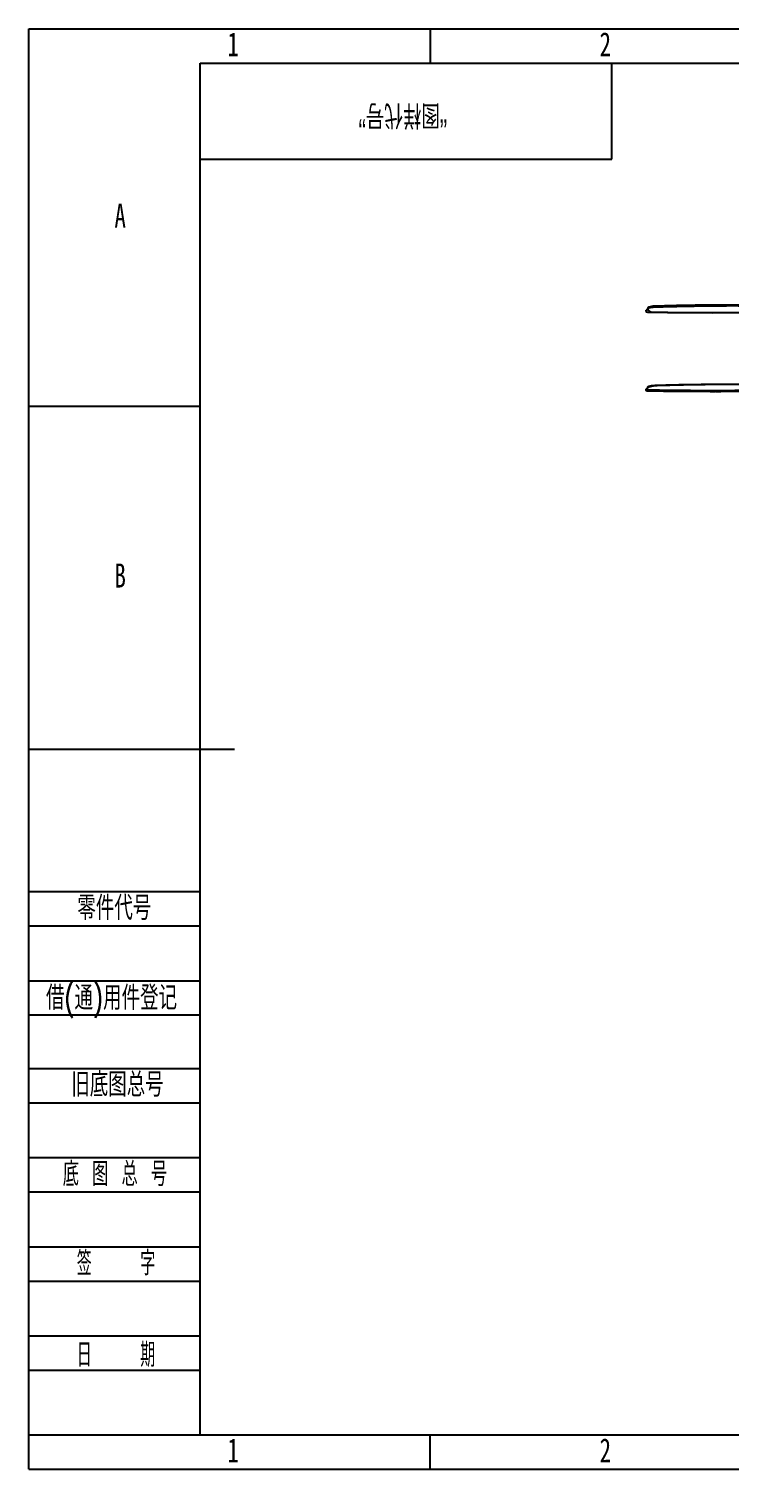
# Model space of a CAD drawing. Header units: millimetres. Extents: x 0 to 297, y 0 to 210.
# Drawn here: x 0 to 102.1, y 0 to 210 of the extents above; entities that cross this region are included whole.
import ezdxf

# ---------------------------------------------------------------- set-up
doc = ezdxf.new("R2010")
doc.units = ezdxf.units.MM
doc.layers.add('图框', color=7, linetype='Continuous')
doc.layers.add('粗实线层', color=7, linetype='Continuous', lineweight=25)
doc.styles.add('SLDTEXTSTYLE0', font='TXT', dxfattribs={"width": 0.7, "bigfont": 'bigfont'})
doc.styles.add('SLDTEXTSTYLE2', font='TXT', dxfattribs={"width": 0.614286, "bigfont": 'bigfont'})
doc.styles.add('SLDTEXTSTYLE4', font='TXT', dxfattribs={"width": 0.566667, "bigfont": 'bigfont'})
doc.styles.add('SLDTEXTSTYLE5', font='TXT', dxfattribs={"width": 0.7})

msp = doc.modelspace()

# ---------------------------------------------------------------- linework, layer by layer
at = {"color": 7, "linetype": 'Continuous', "lineweight": 25}
for p, q in [((89.98, 168.94), (89.99, 168.79)), ((90.18, 169.16), (89.99, 168.97)), ((90, 168.82), (89.99, 168.97)), ((90.19, 169.02), (90, 168.82)), ((90.23, 169.21), (90.18, 169.16)), ((90.19, 169.02), (90.18, 169.16)), ((90.24, 169.06), (90.19, 169.02)), ((90.24, 169.27), (90.23, 169.12)), ((90.28, 169.02), (90.46, 168.82)), ((91.23, 169.41), (91.24, 169.55)), ((89.99, 157.44), (90.18, 157.64)), ((90.24, 157.74), (90.23, 157.68)), ((89.98, 157.41), (89.99, 157.27)), ((90.25, 157.17), (90.23, 157.32))]:
    msp.add_line(p, q, dxfattribs=at)
at = {"color": 7, "linetype": 'Continuous', "lineweight": 25, "flags": 128}
for points in [[(89.99, 168.97), (89.98, 168.95), (89.98, 168.94)], [(90, 168.82), (89.99, 168.8), (89.99, 168.78), (90, 168.76), (90.03, 168.75), (90.07, 168.73), (90.12, 168.72), (90.18, 168.71), (90.25, 168.7)], [(91.23, 169.41), (90.98, 169.39), (90.75, 169.37), (90.56, 169.33), (90.4, 169.28), (90.3, 169.22), (90.24, 169.16), (90.23, 169.09), (90.28, 169.02)], [(91.24, 169.55), (90.99, 169.54), (90.76, 169.51), (90.57, 169.47), (90.41, 169.43), (90.31, 169.37), (90.25, 169.3), (90.24, 169.27)], [(90.18, 157.64), (90.28, 157.71), (90.42, 157.78), (90.6, 157.84), (90.82, 157.9), (91.06, 157.95), (91.33, 157.99), (91.61, 158.01), (91.88, 158.03)], [(90.25, 157.69), (90.24, 157.71), (90.25, 157.78), (90.31, 157.84), (90.41, 157.9), (90.57, 157.95), (90.76, 157.99), (90.99, 158.01), (91.24, 158.03)], [(90.23, 157.32), (90.17, 157.33), (90.11, 157.34), (90.06, 157.35), (90.02, 157.37), (89.99, 157.38), (89.98, 157.4), (89.98, 157.42), (89.99, 157.44)], [(90.25, 157.17), (90.18, 157.18), (90.12, 157.19), (90.07, 157.2), (90.03, 157.22), (90, 157.24), (89.99, 157.26), (89.99, 157.27)]]:
    msp.add_lwpolyline(points, dxfattribs=at)
at = {"color": 7, "linetype": 'Continuous', "lineweight": 25}
msp.add_arc((90.93, 169.63), 0.929, 239.8712, 271.0571, dxfattribs=at)
for points, knots in [([(90.25, 168.7), (92.16, 168.67), (95.99, 168.62), (99.9, 168.61), (101.9, 168.62), (101.94, 168.62)], [0, 0, 0, 0, 0.494758, 0.988647, 1, 1, 1, 1]), ([(90.95, 168.7), (92.91, 168.67), (96.84, 168.62), (102.25, 168.61), (107.03, 168.65), (109.86, 168.7), (111.19, 168.72)], [0, 0, 0, 0, 0.287348, 0.574192, 0.799494, 1, 1, 1, 1]), ([(111.21, 169.25), (110.78, 169.28), (109.9, 169.34), (108.61, 169.39), (107.32, 169.44), (106.04, 169.51), (104.74, 169.56), (103.4, 169.59), (102.02, 169.59), (100.66, 169.58), (99.37, 169.57), (98.22, 169.56), (97.2, 169.54), (96.23, 169.53), (95.32, 169.51), (94.46, 169.49), (93.7, 169.47), (93.03, 169.45), (92.42, 169.44), (91.82, 169.42), (91.43, 169.41), (91.23, 169.41)], [0, 0, 0, 0, 0.0633685, 0.1268838, 0.1892554, 0.2511203, 0.3139974, 0.3796083, 0.4479808, 0.5206501, 0.5859377, 0.6439557, 0.6954029, 0.740978, 0.7916937, 0.8354386, 0.8736564, 0.9077866, 0.9392648, 0.9695242, 1, 1, 1, 1]), ([(111.21, 169.4), (110.77, 169.43), (109.9, 169.49), (108.61, 169.53), (107.32, 169.59), (106.04, 169.65), (104.73, 169.7), (103.4, 169.73), (102.02, 169.73), (100.66, 169.72), (99.37, 169.71), (98.22, 169.7), (97.2, 169.69), (96.24, 169.67), (95.32, 169.66), (94.46, 169.64), (93.71, 169.62), (93.04, 169.6), (92.43, 169.58), (91.83, 169.56), (91.44, 169.56), (91.24, 169.55)], [0, 0, 0, 0, 0.0633892, 0.1269128, 0.1892851, 0.2511668, 0.3140764, 0.3797361, 0.4481311, 0.5207723, 0.5860219, 0.6440089, 0.6954316, 0.7409879, 0.7916872, 0.8354229, 0.8736372, 0.9077686, 0.9392512, 0.969517, 1, 1, 1, 1]), ([(111.19, 169.42), (110.93, 169.44), (110.29, 169.49), (109.21, 169.53), (108.04, 169.59), (106.87, 169.65), (105.67, 169.7), (104.39, 169.73), (103.02, 169.73), (101.64, 169.72), (100.32, 169.71), (99.15, 169.7), (98.11, 169.69), (97.11, 169.67), (96.17, 169.66), (95.27, 169.64), (94.48, 169.62), (93.78, 169.6), (93.13, 169.58), (92.5, 169.56), (92.09, 169.56), (91.88, 169.55)], [0, 0, 0, 0, 0.044248, 0.10907, 0.172717, 0.235863, 0.300058, 0.36706, 0.436853, 0.510979, 0.577562, 0.636734, 0.689207, 0.735695, 0.78743, 0.832059, 0.871055, 0.905884, 0.93801, 0.968894, 1, 1, 1, 1]), ([(91.24, 158.03), (91.49, 158.03), (91.98, 158.04), (92.73, 158.07), (93.55, 158.09), (94.39, 158.11), (95.29, 158.13), (96.27, 158.15), (97.4, 158.16), (98.62, 158.18), (99.91, 158.19), (101.26, 158.2), (102.27, 158.21), (102.85, 158.21), (102.91, 158.21)], [0, 0, 0, 0, 0.06375, 0.12786, 0.197003, 0.275853, 0.34767, 0.430654, 0.527094, 0.639278, 0.741901, 0.857228, 0.982662, 1, 1, 1, 1]), ([(91.88, 158.03), (92.14, 158.03), (92.66, 158.04), (93.45, 158.07), (94.31, 158.09), (95.2, 158.11), (96.14, 158.13), (97.15, 158.15), (98.32, 158.16), (99.56, 158.18), (100.88, 158.19), (102.25, 158.2), (103.7, 158.21), (105.14, 158.2), (106.4, 158.15), (107.51, 158.09), (108.51, 158.04), (109.53, 157.99), (110.45, 157.96), (110.98, 157.91), (111.19, 157.9)], [0, 0, 0, 0, 0.0387103, 0.0776392, 0.1196241, 0.167503, 0.2111114, 0.2615014, 0.3200612, 0.3881814, 0.450496, 0.5205246, 0.5966906, 0.6722182, 0.7437582, 0.7985141, 0.8531237, 0.9085344, 0.9646486, 1, 1, 1, 1]), ([(111.03, 157.35), (109.07, 157.32), (105.13, 157.25), (99.71, 157.23), (94.74, 157.25), (91.74, 157.3), (90.23, 157.32)], [0, 0, 0, 0, 0.279917, 0.559681, 0.779662, 1, 1, 1, 1]), ([(111.04, 157.21), (109.08, 157.17), (105.14, 157.11), (99.72, 157.09), (94.75, 157.11), (91.75, 157.15), (90.25, 157.17)], [0, 0, 0, 0, 0.279917, 0.559681, 0.779662, 1, 1, 1, 1]), ([(111.19, 157.2), (109.45, 157.17), (105.81, 157.11), (100.59, 157.09), (95.58, 157.11), (92.49, 157.15), (90.95, 157.17)], [0, 0, 0, 0, 0.261976, 0.54871, 0.774172, 1, 1, 1, 1])]:
    msp.add_open_spline(points, degree=3, knots=knots, dxfattribs=at)
at = {"layer": '图框'}
for p, q in [((0, 0), (0, 210)), ((0, 210), (297, 210)), ((58.5, 210), (58.5, 205)), ((0, 155), (25, 155)), ((0, 84.22), (25, 84.22)), ((0, 79.22), (25, 79.22)), ((0, 71.22), (25, 71.22)), ((0, 66.22), (25, 66.22)), ((0, 58.43), (25, 58.43)), ((0, 53.43), (25, 53.43)), ((0, 45.43), (25, 45.43)), ((0, 40.43), (25, 40.43)), ((0, 32.43), (25, 32.43)), ((0, 27.43), (25, 27.43)), ((0, 19.43), (25, 19.43)), ((0, 14.43), (25, 14.43)), ((0, 5), (25, 5)), ((58.5, 0), (58.5, 5)), ((0, 0), (297, 0))]:
    msp.add_line(p, q, dxfattribs=at)
at = {"layer": '图框', "linetype": 'Continuous', "lineweight": 25}
for p, q in [((25, 5), (25, 205)), ((25, 205), (292, 205))]:
    msp.add_line(p, q, dxfattribs=at)
at = {"layer": '图框', "lineweight": 25}
for p, q in [((0, 105), (30, 105)), ((25, 5), (292, 5))]:
    msp.add_line(p, q, dxfattribs=at)
at = {"layer": '粗实线层'}
for p, q in [((85, 191), (85, 205)), ((25, 191), (85, 191))]:
    msp.add_line(p, q, dxfattribs=at)

# ---------------------------------------------------------------- texts
at = {"layer": '图框', "char_height": 3.5}
for s, insert, attachment_point, style in [('1', (29.79, 209.5), 2, 'SLDTEXTSTYLE5'), ('2', (84.04, 209.5), 2, 'SLDTEXTSTYLE5'), ('A', (13.32, 184.5), 2, 'SLDTEXTSTYLE5'), ('B', (13.32, 132.04), 2, 'SLDTEXTSTYLE5'), ('零件代号', (7.08, 83.58), 1, 'SLDTEXTSTYLE0'), ('借(通)用件登记', (2.5, 70.47), 1, 'SLDTEXTSTYLE0'), ('旧底图总号', (6.19, 57.82), 1, 'SLDTEXTSTYLE0'), ('底 图 总 号', (4.95, 44.77), 1, 'SLDTEXTSTYLE2'), ('签    字', (12.71, 31.76), 2, 'SLDTEXTSTYLE4'), ('日    期', (12.71, 18.41), 2, 'SLDTEXTSTYLE4'), ('1', (29.79, 4.5), 2, 'SLDTEXTSTYLE5'), ('2', (84.04, 4.5), 2, 'SLDTEXTSTYLE5')]:
    msp.add_mtext(s, dxfattribs=dict(at, insert=insert, attachment_point=attachment_point, style=style))
at = {"layer": '图框', "insert": (54.53, 195.65), "char_height": 3.5, "attachment_point": 2, "rotation": 180, "style": 'SLDTEXTSTYLE0'}
msp.add_mtext('“图样代号”', dxfattribs=at)

doc.saveas('drawing.dxf')
